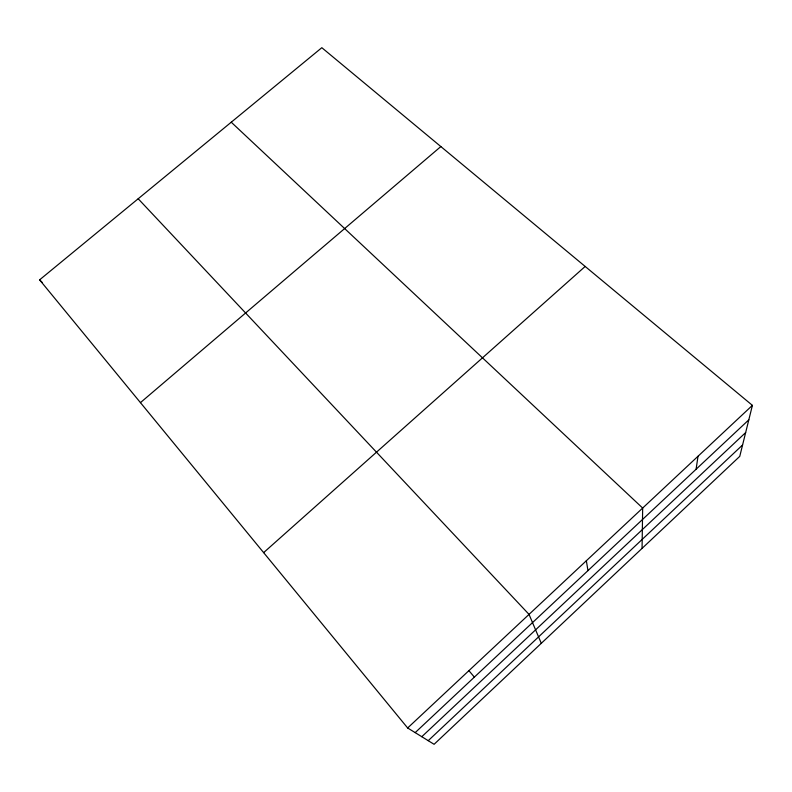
<?xml version="1.0" encoding="UTF-8"?>
<svg xmlns="http://www.w3.org/2000/svg" width="792" height="792" viewBox="0 0 792 792"><rect width="100%" height="100%" fill="white"/><g stroke="black" fill="none" stroke-linecap="round" stroke-linejoin="round"><path stroke-width="1.19" d="M642.064 548.391L642.668 508.058L231.244 122.206M696.099 469.24L698.009 456.271M752.4 405.365L739.758 456.36L434.095 744.302L407.652 727.977L39.6 279.853L321.829 47.698L752.4 405.365L407.652 727.977M428.215 740.678L742.579 444.975M415.176 732.62L748.816 419.819M421.799 736.708L745.658 432.571M263.637 552.628L585.169 266.449M140.441 402.633L440.847 146.56M39.6 279.853L42.124 282.338M138.184 198.762L529.036 614.394L541.292 643.322M468.904 670.656L474.368 677.13M586.347 560.756L587.971 570.616"/></g></svg>
